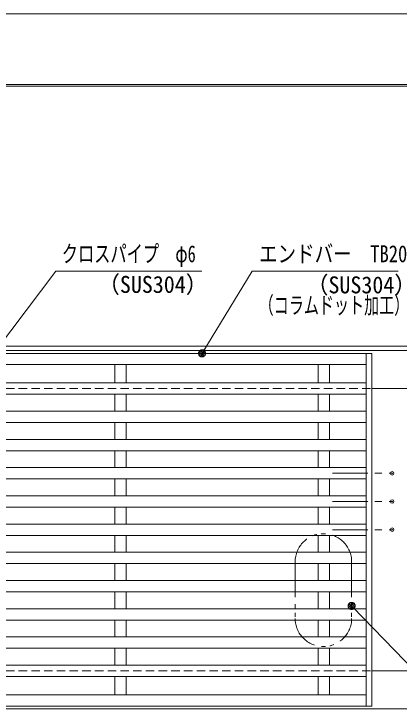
# Model space of a CAD drawing. Units: millimetres, scale not verified. Extents: x -1050 to 1050, y -742 to 742.
# Drawn here: x -271.6 to 0.9, y 248.5 to 742.5 of the extents above; entities that cross this region are included whole.
import ezdxf
from ezdxf.enums import TextEntityAlignment as Align

# ---------------------------------------------------------------- set-up
doc = ezdxf.new("R2010")
doc.units = ezdxf.units.MM
doc.header["$LTSCALE"] = 5
doc.header["$PDMODE"] = 32
doc.header["$PDSIZE"] = 2.5
for name, pattern in [('CHAIN1', [8, 5, -1, 1, -1]), ('DASHED1', [1.8, 1.2, -0.6]), ('DOUBLE_CHAIN1', [8.8, 5, -1, 0.6, -0.6, 0.6, -1])]:
    doc.linetypes.add(name, pattern=pattern)
for name, color, linetype, lineweight in [('0-0_7-図\u3000枠', 4, 'Continuous', 9), ('0-1_寸法注釈', 2, 'Continuous', 9), ('0-2_0', 2, 'Continuous', 9), ('0-3_DEFPOINTS', 134, 'Continuous', 9), ('0-5_枠', 7, 'Continuous', 9), ('0-6_溝開口', 4, 'DASHED1', 9), ('0-7_想像線', 134, 'DOUBLE_CHAIN1', 9), ('0-8_蓋', 5, 'Continuous', 9), ('0-9_中心線', 6, 'CHAIN1', 9)]:
    doc.layers.add(name, color=color, linetype=linetype, lineweight=lineweight)
doc.styles.add('ＭＳ ゴシック', font='')
doc.styles.get('ＭＳ ゴシック').set_extended_font_data('MS Gothic')

# ---------------------------------------------------------------- blocks, each defined once
blk = doc.blocks.new('_Dot')
at = {"layer": '0-2_0'}
for p, q in [((-2.5, 0), (-5, 0)), ((2.445, 0.5), (-2.445, 0.5)), ((1.997, 1.5), (-1.997, 1.5)), ((2.289, -0.995), (-2.289, -0.995)), ((1.499, -1.995), (-1.499, -1.995))]:
    blk.add_line(p, q, dxfattribs=at)
for points in [[(2.5, 0), (2.48, 0.313), (2.421, 0.622), (2.324, 0.92), (2.191, 1.204), (2.023, 1.469), (1.822, 1.711), (1.594, 1.926), (1.34, 2.111), (1.064, 2.262), (0.773, 2.378), (0.468, 2.456), (0.157, 2.495), (-0.157, 2.495), (-0.468, 2.456), (-0.773, 2.378), (-1.064, 2.262), (-1.34, 2.111), (-1.594, 1.926), (-1.822, 1.711), (-2.023, 1.469), (-2.191, 1.204), (-2.324, 0.92), (-2.421, 0.622), (-2.48, 0.313), (-2.5, 0), (0, 0)], [(-2.5, 0), (-2.48, -0.313), (-2.421, -0.622), (-2.324, -0.92), (-2.191, -1.204), (-2.023, -1.469), (-1.822, -1.711), (-1.594, -1.926), (-1.34, -2.111), (-1.064, -2.262), (-0.773, -2.378), (-0.468, -2.456), (-0.157, -2.495), (0.157, -2.495), (0.468, -2.456), (0.773, -2.378), (1.064, -2.262), (1.34, -2.111), (1.594, -1.926), (1.822, -1.711), (2.023, -1.469), (2.191, -1.204), (2.324, -0.92), (2.421, -0.622), (2.48, -0.313), (2.5, 0), (0, 0)]]:
    blk.add_lwpolyline(points, close=True, dxfattribs=at)

msp = doc.modelspace()

# ---------------------------------------------------------------- linework, layer by layer
at = {"layer": '0-0_7-図\u3000枠'}
msp.add_line((-973.75, 691.25), (998.75, 691.25), dxfattribs=at)
msp.add_lwpolyline([(-975, 692.5), (1000, 692.5), (1000, -692.5)], dxfattribs=at)
at = {"layer": '0-1_寸法注釈'}
msp.add_line((130.01, 153.988), (-31.889, 322.272), dxfattribs=at)
for points in [[(-138.722, 560.235), (-241.929, 560.235), (-337.646, 433.416)], [(0.265, 560.235), (-102.942, 560.235), (-137.992, 502.808)]]:
    msp.add_lwpolyline(points, dxfattribs=at)
at = {"layer": '0-3_DEFPOINTS'}
msp.add_lwpolyline([(-1050, -742.5), (-1050, 742.5), (1050, 742.5), (1050, -742.5)], close=True, dxfattribs=at)
for p in [(-3.873, 416.961), (-3.873, 396.961), (-3.873, 376.961)]:
    msp.add_point(p, dxfattribs=at)
at = {"layer": '0-5_枠'}
for p, q in [((-523.252, 506.961), (181.748, 506.961)), ((-520.252, 503.961), (179.911, 503.961)), ((-18.252, 476.961), (181.748, 476.961)), ((-18.252, 276.961), (181.748, 276.961)), ((-520.252, 249.961), (183.584, 249.961))]:
    msp.add_line(p, q, dxfattribs=at)
at = {"layer": '0-6_溝開口'}
for p, q in [((-493.252, 476.961), (-18.252, 476.961)), ((-493.252, 276.961), (-18.252, 276.961))]:
    msp.add_line(p, q, dxfattribs=at)
at = {"layer": '0-7_想像線'}
for p, q in [((-72.582, 354.148), (-72.582, 314.148)), ((-32.582, 354.148), (-32.582, 314.148))]:
    msp.add_line(p, q, dxfattribs=at)
for centre, start, end in [((-52.582, 354.148), 0, 180), ((-52.582, 314.148), 180, 0)]:
    msp.add_arc(centre, 20, start, end, dxfattribs=at)
at = {"layer": '0-8_蓋'}
for p, q in [((-518.252, 501.961), (-18.252, 501.961)), ((-22.252, 251.961), (-22.252, 501.961)), ((-18.252, 251.961), (-18.252, 501.961)), ((-514.252, 493.961), (-22.252, 493.961)), ((-200.252, 480.961), (-200.252, 493.961)), ((-192.252, 480.961), (-192.252, 493.961)), ((-56.252, 480.961), (-56.252, 493.961)), ((-48.252, 480.961), (-48.252, 493.961)), ((-514.252, 480.961), (-22.252, 480.961)), ((-514.252, 472.961), (-22.252, 472.961)), ((-200.252, 460.961), (-200.252, 472.961)), ((-192.252, 460.961), (-192.252, 472.961)), ((-56.252, 460.961), (-56.252, 472.961)), ((-48.252, 460.961), (-48.252, 472.961)), ((-514.252, 460.961), (-22.252, 460.961)), ((-514.252, 452.961), (-22.252, 452.961)), ((-200.252, 440.961), (-200.252, 452.961)), ((-192.252, 440.961), (-192.252, 452.961)), ((-56.252, 440.961), (-56.252, 452.961)), ((-48.252, 440.961), (-48.252, 452.961)), ((-514.252, 440.961), (-22.252, 440.961)), ((-514.252, 432.961), (-22.252, 432.961)), ((-200.252, 420.961), (-200.252, 432.961)), ((-192.252, 420.961), (-192.252, 432.961)), ((-56.252, 420.961), (-56.252, 432.961)), ((-48.252, 420.961), (-48.252, 432.961)), ((-514.252, 420.961), (-22.252, 420.961)), ((-514.252, 412.961), (-22.252, 412.961)), ((-200.252, 400.961), (-200.252, 412.961)), ((-192.252, 400.961), (-192.252, 412.961)), ((-56.252, 400.961), (-56.252, 412.961)), ((-48.252, 400.961), (-48.252, 412.961)), ((-514.252, 400.961), (-22.252, 400.961)), ((-514.252, 392.961), (-22.252, 392.961)), ((-200.252, 392.961), (-200.252, 380.961)), ((-192.252, 392.961), (-192.252, 380.961)), ((-56.252, 392.961), (-56.252, 380.961)), ((-48.252, 392.961), (-48.252, 380.961)), ((-514.252, 380.961), (-22.252, 380.961)), ((-514.252, 372.961), (-22.252, 372.961)), ((-200.252, 372.961), (-200.252, 360.961)), ((-192.252, 372.961), (-192.252, 360.961)), ((-56.252, 372.961), (-56.252, 360.961)), ((-48.252, 372.961), (-48.252, 360.961)), ((-514.252, 360.961), (-22.252, 360.961)), ((-514.252, 352.961), (-22.252, 352.961)), ((-200.252, 352.961), (-200.252, 340.961)), ((-192.252, 352.961), (-192.252, 340.961)), ((-56.252, 352.961), (-56.252, 340.961)), ((-48.252, 352.961), (-48.252, 340.961)), ((-514.252, 340.961), (-22.252, 340.961)), ((-514.252, 332.961), (-22.252, 332.961)), ((-200.252, 332.961), (-200.252, 320.961)), ((-192.252, 332.961), (-192.252, 320.961)), ((-56.252, 332.961), (-56.252, 320.961)), ((-48.252, 332.961), (-48.252, 320.961)), ((-514.252, 320.961), (-22.252, 320.961)), ((-514.252, 312.961), (-22.252, 312.961)), ((-200.252, 312.961), (-200.252, 300.961)), ((-192.252, 312.961), (-192.252, 300.961)), ((-56.252, 312.961), (-56.252, 300.961)), ((-48.252, 312.961), (-48.252, 300.961)), ((-514.252, 300.961), (-22.252, 300.961)), ((-514.252, 292.961), (-22.252, 292.961)), ((-200.252, 292.961), (-200.252, 280.961)), ((-192.252, 292.961), (-192.252, 280.961)), ((-56.252, 292.961), (-56.252, 280.961)), ((-48.252, 292.961), (-48.252, 280.961)), ((-514.252, 280.961), (-22.252, 280.961)), ((-514.252, 272.961), (-22.252, 272.961)), ((-200.252, 272.961), (-200.252, 259.961)), ((-192.252, 272.961), (-192.252, 259.961)), ((-56.252, 272.961), (-56.252, 259.961)), ((-48.252, 272.961), (-48.252, 259.961)), ((-514.252, 259.961), (-22.252, 259.961)), ((-518.252, 251.961), (-18.252, 251.961))]:
    msp.add_line(p, q, dxfattribs=at)
at = {"layer": '0-9_中心線'}
for p, q in [((-46.131, 416.961), (-3.873, 416.961)), ((-46.131, 396.961), (-3.873, 396.961)), ((-46.131, 376.961), (-3.873, 376.961))]:
    msp.add_line(p, q, dxfattribs=at)

# ---------------------------------------------------------------- block references
at = {"layer": '0-1_寸法注釈'}
for p, rotation in [((-138.524, 501.961), 237.88131), ((-32.582, 322.993), 133.89217)]:
    msp.add_blockref('_Dot', p, dxfattribs=dict(at, rotation=rotation))

# ---------------------------------------------------------------- texts
at = {"layer": '0-1_寸法注釈', "color": 7, "style": 'ＭＳ ゴシック'}
for s, height, width, p in [('クロスパイプ\u3000φ6', 12.03, 0.7, (-237.763, 562.922)), ('エンドバー\u3000TB20H', 12.03, 0.8, (-98.165, 562.922)), ('（SUS304）', 12.02, 0.95, (-212.191, 541.198)), ('（SUS304）', 12.02, 0.95, (-64.573, 540.87)), ('（コラムドット加工）', 12.02, 0.65, (-98.396, 526.419))]:
    msp.add_text(s, height=height, dxfattribs=dict(at, width=width)).set_placement(p, align=Align.BOTTOM_LEFT)

doc.saveas('drawing.dxf')
